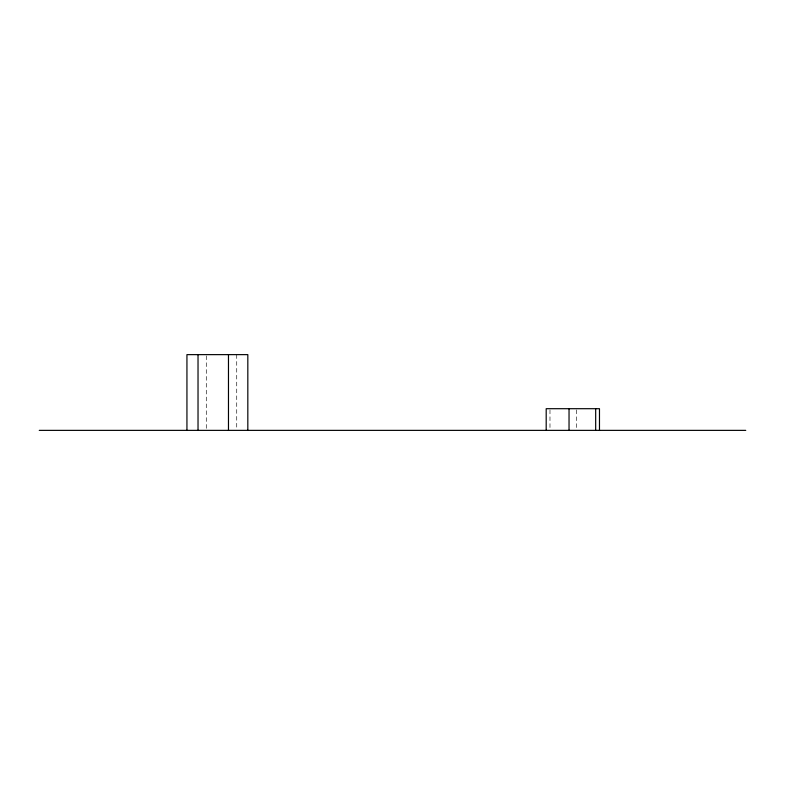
<?xml version="1.0" encoding="UTF-8"?>
<svg xmlns="http://www.w3.org/2000/svg" width="785" height="785" viewBox="0 0 785 785"><rect width="100%" height="100%" fill="white"/><g stroke="black" fill="none" stroke-linecap="round" stroke-linejoin="round"><path stroke-width="0.59" stroke-dasharray="3.92 2.94" d="M576.632 409.907L576.632 429.169M549.981 409.907L549.981 429.169M236.727 354.634L236.727 429.15M206.288 355.85L206.288 429.15"/><path stroke-width="1.18" d="M39.25 430.366L745.75 430.366M599.475 430.366L599.475 408.7L546.193 408.7L546.193 430.366M595.678 408.7L595.678 430.366M569.037 408.7L569.037 430.366M247.825 430.366L247.825 354.634L186.938 354.634L186.938 430.366M228.474 354.634L228.474 430.366M198.026 354.634L198.026 430.366"/></g></svg>
